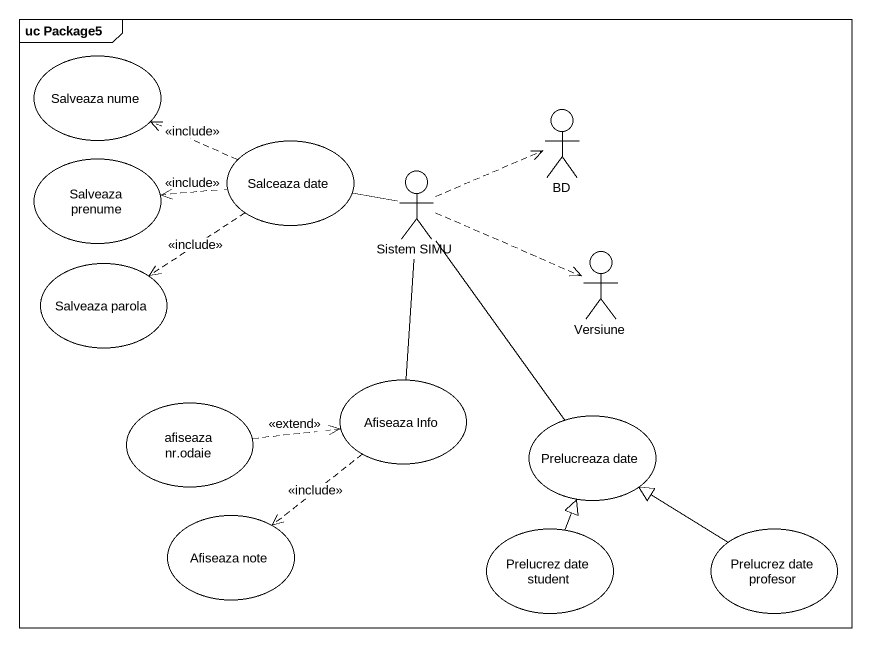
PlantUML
@startuml
mainframe uc Package5
usecase "Salveaza nume" as Salveaza_nume
actor BD
usecase "Salveaza prenume" as Salveaza_prenume
usecase "Salceaza date" as Salceaza_date
actor "Sistem SIMU" as Sistem_SIMU
usecase "Salveaza parola" as Salveaza_parola
actor Versiune
usecase "Afiseaza Info" as Afiseaza_Info
usecase "afiseaza nr.odaie" as afiseaza_nr_odaie
usecase "Prelucreaza date" as Prelucreaza_date
usecase "Afiseaza note" as Afiseaza_note
usecase "Prelucrez date student" as Prelucrez_date_student
usecase "Prelucrez date profesor" as Prelucrez_date_profesor
Salceaza_date .left.> Salveaza_nume : <<include>>
Salceaza_date .left.> Salveaza_prenume : <<include>>
Salceaza_date ..> Salveaza_parola : <<include>>
Sistem_SIMU .right.> BD
Sistem_SIMU -left- Salceaza_date
Sistem_SIMU .right.> Versiune
Sistem_SIMU -- Afiseaza_Info
Sistem_SIMU -- Prelucreaza_date
Afiseaza_Info ..> Afiseaza_note : <<include>>
afiseaza_nr_odaie .right.> Afiseaza_Info : <<extend>>
Prelucrez_date_student -up-|> Prelucreaza_date
Prelucrez_date_profesor -up-|> Prelucreaza_date
@enduml
